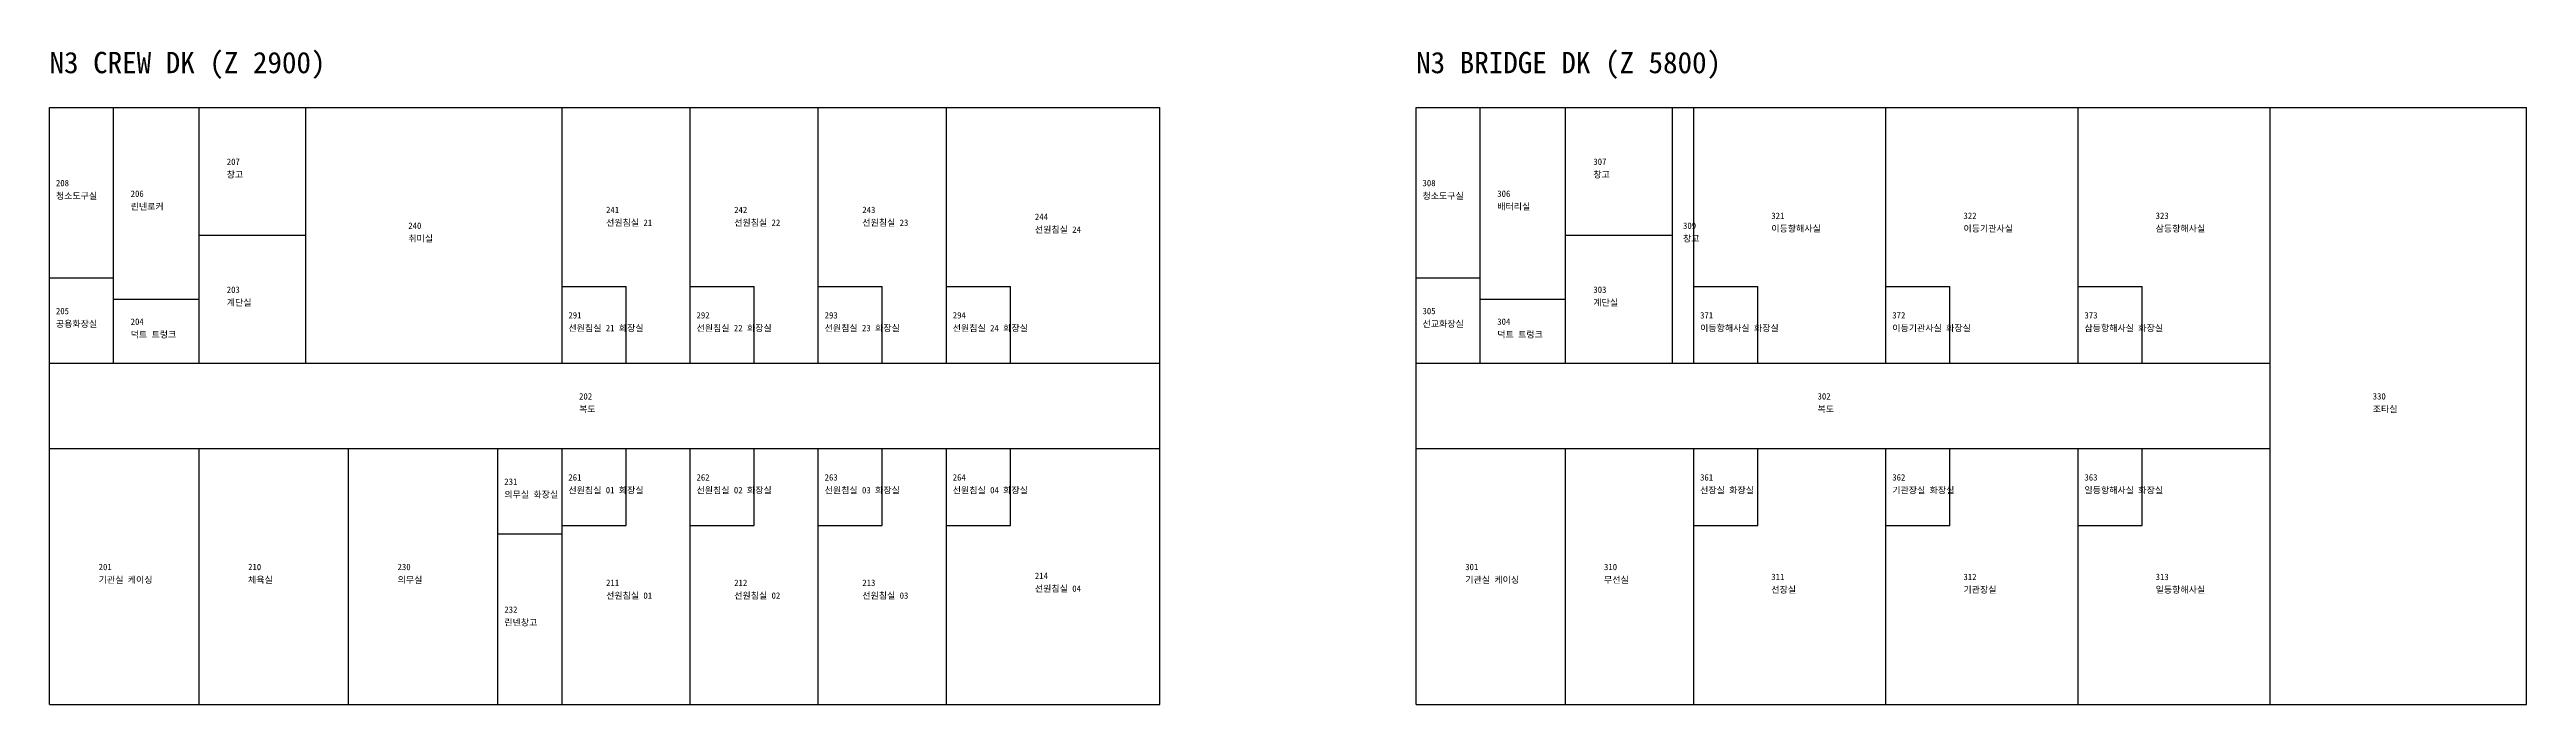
# Model space of a CAD drawing. Header units: millimetres. Extents: x 0 to 90000, y 0 to 15356.
# Drawn here: x 32000 to 90000, y 0 to 15356 of the extents above; entities that cross this region are included whole.
import ezdxf

# ---------------------------------------------------------------- set-up
doc = ezdxf.new("R2010")
doc.units = ezdxf.units.MM
for name, color, linetype in [('DECK_OUTLINE', 7, 'CONTINUOUS'), ('ROOM', 3, 'CONTINUOUS'), ('ROOM_NAME', 5, 'CONTINUOUS'), ('ROOM_NO', 1, 'CONTINUOUS'), ('TITLE', 2, 'CONTINUOUS')]:
    doc.layers.add(name, color=color, linetype=linetype)

msp = doc.modelspace()

# ---------------------------------------------------------------- linework, layer by layer
at = {"layer": 'DECK_OUTLINE'}
for p, q in [((32000, 14000), (58000, 14000)), ((32000, 0), (32000, 14000)), ((58000, 0), (58000, 14000)), ((64000, 14000), (90000, 14000)), ((64000, 0), (64000, 14000)), ((90000, 0), (90000, 14000)), ((32000, 0), (58000, 0)), ((64000, 0), (90000, 0))]:
    msp.add_line(p, q, dxfattribs=at)
at = {"layer": 'ROOM'}
for p, q in [((33500, 8000), (33500, 14000)), ((35500, 8000), (35500, 14000)), ((38000, 8000), (38000, 14000)), ((44000, 8000), (44000, 14000)), ((47000, 8000), (47000, 14000)), ((50000, 8000), (50000, 14000)), ((53000, 8000), (53000, 14000)), ((65500, 8000), (65500, 14000)), ((67500, 8000), (67500, 14000)), ((70000, 8000), (70000, 14000)), ((70500, 8000), (70500, 14000)), ((75000, 8000), (75000, 14000)), ((79500, 8000), (79500, 14000)), ((84000, 0), (84000, 14000)), ((35500, 11000), (38000, 11000)), ((67500, 11000), (70000, 11000)), ((32000, 10000), (33500, 10000)), ((64000, 10000), (65500, 10000)), ((33500, 9500), (35500, 9500)), ((44000, 9800), (45500, 9800)), ((45500, 8000), (45500, 9800)), ((47000, 9800), (48500, 9800)), ((48500, 8000), (48500, 9800)), ((50000, 9800), (51500, 9800)), ((51500, 8000), (51500, 9800)), ((53000, 9800), (54500, 9800)), ((54500, 8000), (54500, 9800)), ((65500, 9500), (67500, 9500)), ((70500, 9800), (72000, 9800)), ((72000, 8000), (72000, 9800)), ((75000, 9800), (76500, 9800)), ((76500, 8000), (76500, 9800)), ((79500, 9800), (81000, 9800)), ((81000, 8000), (81000, 9800)), ((32000, 8000), (58000, 8000)), ((64000, 8000), (84000, 8000)), ((32000, 6000), (58000, 6000)), ((35500, 0), (35500, 6000)), ((39000, 0), (39000, 6000)), ((42500, 0), (42500, 6000)), ((44000, 0), (44000, 6000)), ((45500, 4200), (45500, 6000)), ((47000, 0), (47000, 6000)), ((48500, 4200), (48500, 6000)), ((50000, 0), (50000, 6000)), ((51500, 4200), (51500, 6000)), ((53000, 0), (53000, 6000)), ((54500, 4200), (54500, 6000)), ((64000, 6000), (84000, 6000)), ((67500, 0), (67500, 6000)), ((70500, 0), (70500, 6000)), ((72000, 4200), (72000, 6000)), ((75000, 0), (75000, 6000)), ((76500, 4200), (76500, 6000)), ((79500, 0), (79500, 6000)), ((81000, 4200), (81000, 6000)), ((44000, 4200), (45500, 4200)), ((47000, 4200), (48500, 4200)), ((50000, 4200), (51500, 4200)), ((53000, 4200), (54500, 4200)), ((70500, 4200), (72000, 4200)), ((75000, 4200), (76500, 4200)), ((79500, 4200), (81000, 4200)), ((42500, 4000), (44000, 4000))]:
    msp.add_line(p, q, dxfattribs=at)

# ---------------------------------------------------------------- texts
at = {"layer": 'ROOM_NAME'}
for s, p in [('창고', (36150, 12350)), ('창고', (68150, 12350)), ('청소도구실', (32150, 11850)), ('린넨로커', (33900, 11600)), ('청소도구실', (64150, 11850)), ('배터리실', (65900, 11600)), ('선원침실 21', (45032, 11221)), ('선원침실 22', (48032, 11221)), ('선원침실 23', (51032, 11221)), ('선원침실 24', (55073, 11058)), ('창고', (70250, 10850)), ('이등항해사실', (72317, 11083)), ('이등기관사실', (76817, 11083)), ('삼등항해사실', (81317, 11083)), ('취미실', (40400, 10850)), ('계단실', (36150, 9350)), ('계단실', (68150, 9350)), ('공용화장실', (32150, 8850)), ('덕트 트렁크', (33900, 8600)), ('선원침실 21 화장실', (44150, 8750)), ('선원침실 22 화장실', (47150, 8750)), ('선원침실 23 화장실', (50150, 8750)), ('선원침실 24 화장실', (53150, 8750)), ('선교화장실', (64150, 8850)), ('덕트 트렁크', (65900, 8600)), ('이등항해사실 화장실', (70650, 8750)), ('이등기관사실 화장실', (75150, 8750)), ('삼등항해사실 화장실', (79650, 8750)), ('복도', (44400, 6850)), ('복도', (73400, 6850)), ('조타실', (86400, 6850)), ('의무실 화장실', (42650, 4850)), ('선원침실 01 화장실', (44150, 4950)), ('선원침실 02 화장실', (47150, 4950)), ('선원침실 03 화장실', (50150, 4950)), ('선원침실 04 화장실', (53150, 4950)), ('선장실 화장실', (70650, 4950)), ('기관장실 화장실', (75150, 4950)), ('일등항해사실 화장실', (79650, 4950)), ('기관실 케이싱', (33150, 2850)), ('체육실', (36650, 2850)), ('의무실', (40150, 2850)), ('기관실 케이싱', (65150, 2850)), ('무선실', (68400, 2850)), ('선원침실 01', (45032, 2479)), ('선원침실 02', (48032, 2479)), ('선원침실 03', (51032, 2479)), ('선원침실 04', (55073, 2642)), ('선장실', (72317, 2617)), ('기관장실', (76817, 2617)), ('일등항해사실', (81317, 2617)), ('린넨창고', (42650, 1850))]:
    msp.add_text(s, height=150, dxfattribs=at).set_placement(p)
at = {"layer": 'ROOM_NO'}
for s, p in [('207', (36150, 12650)), ('307', (68150, 12650)), ('208', (32150, 12150)), ('308', (64150, 12150)), ('206', (33900, 11900)), ('241', (45032, 11521)), ('242', (48032, 11521)), ('243', (51032, 11521)), ('306', (65900, 11900)), ('240', (40400, 11150)), ('244', (55073, 11358)), ('309', (70250, 11150)), ('321', (72317, 11383)), ('322', (76817, 11383)), ('323', (81317, 11383)), ('205', (32150, 9150)), ('203', (36150, 9650)), ('305', (64150, 9150)), ('303', (68150, 9650)), ('204', (33900, 8900)), ('291', (44150, 9050)), ('292', (47150, 9050)), ('293', (50150, 9050)), ('294', (53150, 9050)), ('304', (65900, 8900)), ('371', (70650, 9050)), ('372', (75150, 9050)), ('373', (79650, 9050)), ('202', (44400, 7150)), ('302', (73400, 7150)), ('330', (86400, 7150)), ('231', (42650, 5150)), ('261', (44150, 5250)), ('262', (47150, 5250)), ('263', (50150, 5250)), ('264', (53150, 5250)), ('361', (70650, 5250)), ('362', (75150, 5250)), ('363', (79650, 5250)), ('201', (33150, 3150)), ('210', (36650, 3150)), ('230', (40150, 3150)), ('211', (45032, 2779)), ('212', (48032, 2779)), ('213', (51032, 2779)), ('214', (55073, 2942)), ('301', (65150, 3150)), ('310', (68400, 3150)), ('311', (72317, 2917)), ('312', (76817, 2917)), ('313', (81317, 2917)), ('232', (42650, 2150))]:
    msp.add_text(s, height=150, dxfattribs=at).set_placement(p)
at = {"layer": 'TITLE'}
for s, p in [('N3 CREW DK (Z 2900)', (32000, 14800)), ('N3 BRIDGE DK (Z 5800)', (64000, 14800))]:
    msp.add_text(s, height=500, dxfattribs=at).set_placement(p)

doc.saveas('drawing.dxf')
